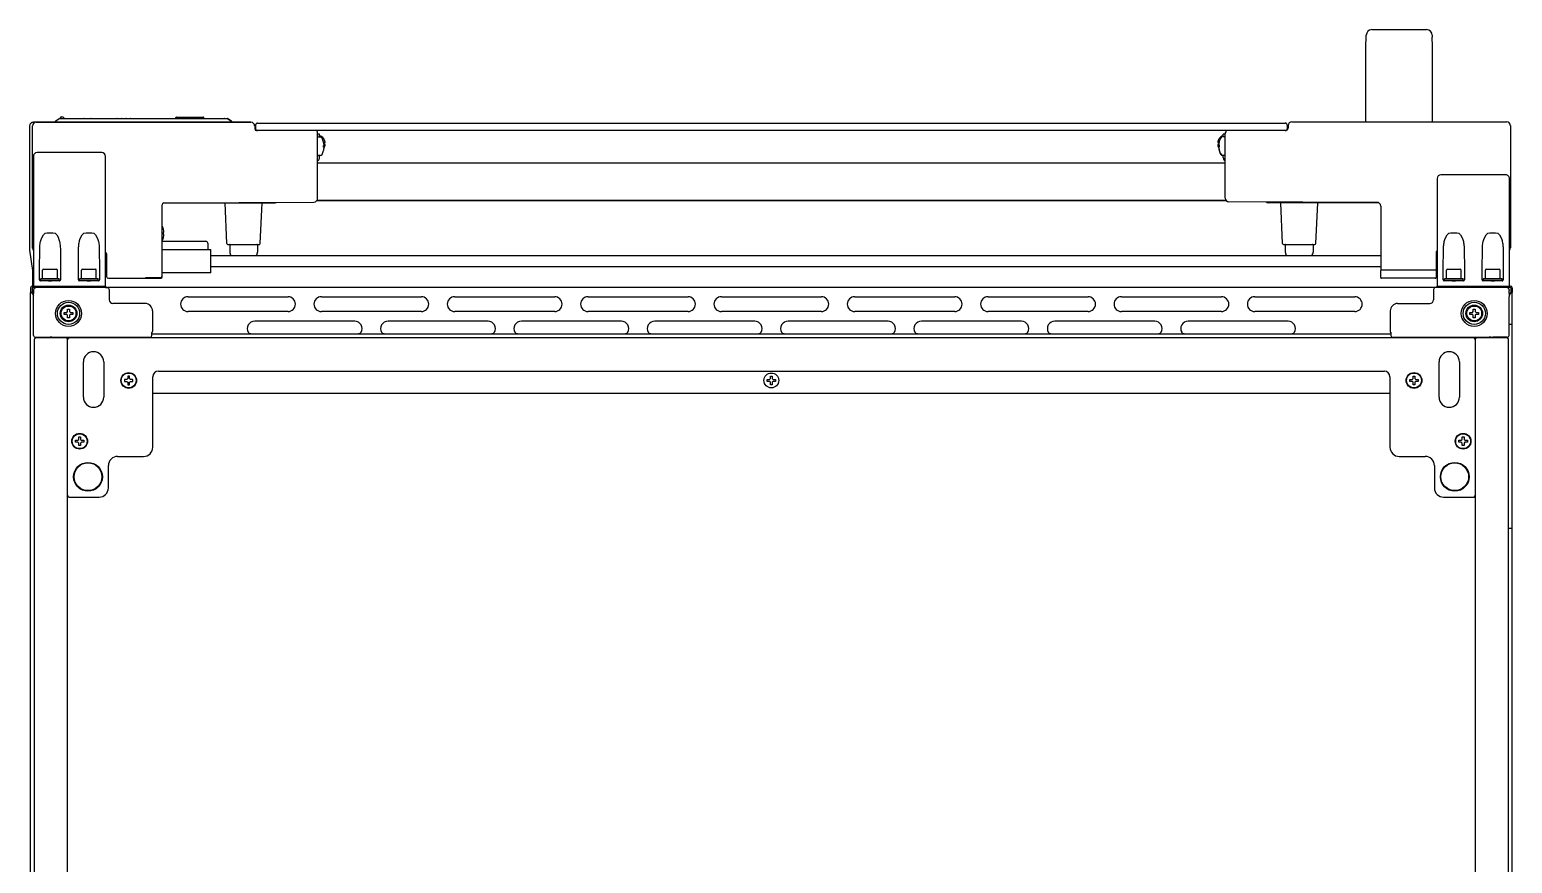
# Model space of a CAD drawing. Header units: millimetres. Extents: x 13025 to 18152, y 3757 to 7714.
# Drawn here: x 15913 to 16714, y 7264 to 7714 of the extents above; entities that cross this region are included whole.
import ezdxf

# ---------------------------------------------------------------- set-up
doc = ezdxf.new("R2010")
doc.units = ezdxf.units.MM
doc.header["$LTSCALE"] = 346.5
doc.layers.get('0').update_dxf_attribs({"linetype": 'CONTINUOUS'})
doc.layers.add('ASSI', color=7, linetype='CONTINUOUS')
doc.layers.add('GEOM', color=7, linetype='CONTINUOUS')

msp = doc.modelspace()

# ---------------------------------------------------------------- linework, layer by layer
at = {"color": 7, "linetype": 'Continuous'}
for p, q in [((16634.96, 7664.25), (16634.96, 7705)), ((16670.96, 7664.25), (16670.96, 7705)), ((15913.46, 7662), (15913.46, 7595)), ((15914.96, 7596), (15914.96, 7662)), ((15916.96, 7664), (15915.46, 7664)), ((15916.96, 7664), (16032.96, 7664)), ((16032.96, 7664), (15917.09, 7664)), ((15927.29, 7664.24), (15927.28, 7664)), ((15927.32, 7664.39), (15927.29, 7664.24)), ((15927.52, 7664.64), (15927.47, 7664.61)), ((15929.47, 7665.92), (15927.51, 7664.64)), ((15929.47, 7665.92), (15927.52, 7664.64)), ((15929.75, 7666), (16020.17, 7666)), ((15929.92, 7666), (15930.27, 7666)), ((15930.26, 7666), (15930.26, 7667)), ((15930.26, 7667), (15930.9, 7667)), ((15942.92, 7666.05), (15967.66, 7666.05)), ((15992.46, 7666.25), (15992.46, 7666.5)), ((15992.71, 7666.75), (16007.21, 7666.75)), ((16007.46, 7666.25), (16007.46, 7666.5)), ((16018.72, 7666), (16018.41, 7666)), ((16019.64, 7666), (16019.84, 7666)), ((16020, 7666), (16019.96, 7666)), ((16022.4, 7664.64), (16020.44, 7665.92)), ((16020.44, 7665.92), (16022.4, 7664.64)), ((16022.47, 7664.59), (16022.4, 7664.64)), ((16022.54, 7664.5), (16022.47, 7664.59)), ((16022.57, 7664.46), (16022.54, 7664.5)), ((16022.62, 7664.3), (16022.57, 7664.46)), ((16022.63, 7664.24), (16022.62, 7664.3)), ((16022.63, 7664.24), (16022.64, 7664)), ((16034.96, 7662), (16034.96, 7660.5)), ((16034.96, 7662), (16034.96, 7660.5)), ((16034.96, 7662), (16034.96, 7660.5)), ((16035.46, 7662.51), (16035.46, 7660.51)), ((16036.46, 7663.51), (16591.46, 7663.51)), ((16592.46, 7662.51), (16592.46, 7660.51)), ((16592.96, 7662.25), (16592.96, 7660.75)), ((16592.96, 7662), (16592.96, 7660.75)), ((16592.96, 7660.75), (16592.96, 7662)), ((16594.96, 7664.25), (16710.96, 7664.25)), ((16712.96, 7662.25), (16712.96, 7596.25)), ((16067.96, 7659.5), (16035.96, 7659.5)), ((16590.46, 7659.51), (16036.46, 7659.51)), ((16068.96, 7622.91), (16068.96, 7658.5)), ((16069.96, 7657.5), (16068.96, 7657.5)), ((16070.25, 7656), (16069.21, 7656)), ((16069.96, 7656), (16069.96, 7657.5)), ((16070.56, 7656.5), (16070.36, 7656.5)), ((16072.4, 7654.8), (16072.44, 7654.8)), ((16555.48, 7654.8), (16555.51, 7654.8)), ((16557.36, 7656.5), (16557.56, 7656.5)), ((16557.66, 7656.25), (16558.71, 7656.25)), ((16557.96, 7656.25), (16557.96, 7657.5)), ((16558.96, 7657.5), (16557.96, 7657.5)), ((16558.96, 7623.11), (16558.96, 7657.75)), ((16558.96, 7642.29), (16558.96, 7657.5)), ((16558.96, 7642.44), (16558.96, 7657.5)), ((16560.96, 7659.75), (16591.96, 7659.75)), ((15915.46, 7645.6), (15915.46, 7586.22)), ((15952.46, 7647.6), (15917.46, 7647.6)), ((15954.46, 7606.42), (15954.46, 7645.6)), ((16070.25, 7646), (16069.21, 7646)), ((16069.96, 7644.91), (16069.96, 7646)), ((16072.15, 7653.3), (16072.16, 7653.3)), ((16072.16, 7648.7), (16072.15, 7648.7)), ((16072.4, 7653), (16072.95, 7653)), ((16072.95, 7652), (16072.4, 7652)), ((16072.4, 7651.57), (16072.42, 7651.6)), ((16072.44, 7650.2), (16072.4, 7650.2)), ((16554.96, 7653), (16555.51, 7653)), ((16555.51, 7652), (16554.96, 7652)), ((16555.51, 7650.2), (16555.48, 7650.2)), ((16555.51, 7650.67), (16555.5, 7650.65)), ((16555.52, 7650.14), (16555.52, 7650.13)), ((16555.52, 7650.14), (16555.52, 7650.13)), ((16555.75, 7653.55), (16555.76, 7653.55)), ((16555.76, 7648.95), (16555.75, 7648.95)), ((16555.76, 7648.7), (16555.75, 7648.7)), ((16557.66, 7646.25), (16558.71, 7646.25)), ((16557.66, 7646), (16557.96, 7646)), ((16557.96, 7644.91), (16557.96, 7646.25)), ((16068.96, 7643.08), (16069.37, 7643.5)), ((16558.96, 7641.85), (16068.96, 7641.85)), ((16558.88, 7643.17), (16558.54, 7643.5)), ((16673.46, 7633.6), (16673.46, 7586.22)), ((16710.46, 7635.6), (16675.46, 7635.6)), ((16712.46, 7606.42), (16712.46, 7633.6)), ((16559.67, 7621.6), (16068.5, 7621.6)), ((16559.42, 7621.85), (16068.66, 7621.85)), ((15984.96, 7580.29), (15984.96, 7619.5)), ((15985.95, 7620.5), (16066.97, 7620.86)), ((15985.95, 7620.5), (16045.54, 7620.5)), ((16019.94, 7598.48), (16018.98, 7620.5)), ((16037.98, 7598.48), (16038.94, 7620.5)), ((16045.54, 7620.5), (16045.54, 7620.76)), ((16640.97, 7620.76), (16560.95, 7621.11)), ((16582.37, 7621.01), (16582.37, 7620.5)), ((16641.89, 7620.5), (16582.37, 7620.5)), ((16589.94, 7598.48), (16588.98, 7620.5)), ((16607.98, 7598.48), (16608.94, 7620.5)), ((16642.96, 7618.76), (16642.96, 7584.5)), ((15954.46, 7575.6), (15954.46, 7606.42)), ((15985.65, 7606.3), (15985.66, 7606.3)), ((16712.46, 7575.6), (16712.46, 7606.42)), ((15922.89, 7604.38), (15926.03, 7604.38)), ((15943.89, 7604.38), (15947.03, 7604.38)), ((15984.96, 7599.75), (16008.65, 7599.75)), ((15985.66, 7601.7), (15985.65, 7601.7)), ((15985.9, 7604.57), (15985.92, 7604.6)), ((16009.65, 7598.76), (16009.71, 7595.25)), ((16680.89, 7604.38), (16684.03, 7604.38)), ((16701.89, 7604.38), (16705.03, 7604.38)), ((15913.46, 7595), (15914.96, 7584)), ((15918.78, 7584.33), (15918.89, 7595.87)), ((15930.03, 7595.87), (15930.13, 7584.33)), ((15939.78, 7584.33), (15939.89, 7595.87)), ((15951.03, 7595.87), (15951.13, 7584.33)), ((15954.96, 7593), (15954.96, 7580.75)), ((15984.96, 7595.25), (16011.21, 7595.25)), ((16011.21, 7582.75), (16011.21, 7595.25)), ((16011.21, 7592), (16642.96, 7592)), ((16673.46, 7594.25), (16672.96, 7594.25)), ((16672.96, 7594.25), (16672.96, 7584.25)), ((16673.46, 7594), (16672.96, 7594)), ((16676.78, 7584.33), (16676.89, 7595.87)), ((16688.03, 7595.87), (16688.13, 7584.33)), ((16697.78, 7584.33), (16697.89, 7595.87)), ((16709.03, 7595.87), (16709.13, 7584.33)), ((15914.96, 7584), (15914.96, 7583.43)), ((15914.96, 7584), (15914.97, 7584)), ((15914.96, 7583.43), (15914.96, 7583.15)), ((15914.96, 7583.15), (15914.96, 7575.48)), ((15915.46, 7586.22), (15915.46, 7575.6)), ((15918.78, 7578.92), (15918.78, 7584.33)), ((15920.46, 7579.8), (15920.46, 7584.1)), ((15920.96, 7584.6), (15927.96, 7584.6)), ((15928.46, 7579.8), (15928.46, 7584.1)), ((15930.13, 7584.33), (15930.13, 7578.92)), ((15939.78, 7578.92), (15939.78, 7584.33)), ((15941.46, 7579.8), (15941.46, 7584.1)), ((15941.96, 7584.6), (15948.96, 7584.6)), ((15949.46, 7579.8), (15949.46, 7584.1)), ((15951.13, 7584.33), (15951.13, 7578.92)), ((16011.21, 7582.75), (15984.96, 7582.75)), ((16642.96, 7586), (16011.21, 7586)), ((16642.96, 7580.25), (16642.96, 7584)), ((16643.21, 7584.25), (16672.71, 7584.25)), ((16672.96, 7584), (16672.96, 7580.25)), ((16673.46, 7586.22), (16673.46, 7575.6)), ((16676.78, 7578.92), (16676.78, 7584.33)), ((16678.46, 7579.8), (16678.46, 7584.1)), ((16678.96, 7584.6), (16685.96, 7584.6)), ((16686.46, 7579.8), (16686.46, 7584.1)), ((16688.13, 7584.33), (16688.13, 7578.92)), ((16697.78, 7578.92), (16697.78, 7584.33)), ((16699.46, 7579.8), (16699.46, 7584.1)), ((16699.96, 7584.6), (16706.96, 7584.6)), ((16707.46, 7579.8), (16707.46, 7584.1)), ((16709.13, 7584.33), (16709.13, 7578.92)), ((15913.96, 7574.8), (15913.96, 7574.7)), ((15913.96, 7574.8), (15913.96, 7574.8)), ((15913.96, 7574.7), (15913.96, 7572.13)), ((15914.76, 7574.7), (15914.76, 7572.13)), ((15914.86, 7575.6), (15954.46, 7575.6)), ((15914.86, 7574.8), (15914.86, 7574.7)), ((15954.46, 7574.8), (15914.86, 7574.8)), ((15914.96, 7575.48), (15914.96, 7575.41)), ((15915.67, 7575.6), (15915.46, 7575.6)), ((15915.58, 7573.55), (15915.58, 7573.22)), ((15915.89, 7575.6), (15954.46, 7575.6)), ((15915.96, 7574.33), (15915.96, 7574.8)), ((15929.63, 7578.42), (15919.28, 7578.42)), ((15919.46, 7578.8), (15919.46, 7579.4)), ((15919.66, 7579.6), (15929.26, 7579.6)), ((15929.26, 7578.6), (15919.66, 7578.6)), ((15920.66, 7579.6), (15928.26, 7579.6)), ((15921.96, 7578.6), (15921.96, 7578.5)), ((15926.96, 7578.6), (15926.96, 7578.5)), ((15929.46, 7578.8), (15929.46, 7579.4)), ((15950.63, 7578.42), (15940.28, 7578.42)), ((15940.46, 7578.8), (15940.46, 7579.4)), ((15940.66, 7579.6), (15950.26, 7579.6)), ((15950.26, 7578.6), (15940.66, 7578.6)), ((15941.66, 7579.6), (15949.26, 7579.6)), ((15942.96, 7578.6), (15942.96, 7578.5)), ((15947.96, 7578.6), (15947.96, 7578.5)), ((15950.46, 7578.8), (15950.46, 7579.4)), ((15954.46, 7574.8), (15954.46, 7575.6)), ((15954.46, 7574.8), (15955.46, 7574.8)), ((16672.46, 7574.8), (15955.46, 7574.8)), ((15955.96, 7579.75), (15975.96, 7579.75)), ((15956.46, 7573.8), (15956.46, 7568.15)), ((15976.45, 7579.78), (15979.96, 7579.75)), ((15979.96, 7579.75), (15984.46, 7579.79)), ((16672.46, 7579.75), (16643.46, 7579.75)), ((16671.46, 7573.8), (16671.46, 7568.15)), ((16673.46, 7574.8), (16672.46, 7574.8)), ((16673.46, 7575.6), (16713.06, 7575.6)), ((16673.46, 7574.8), (16673.46, 7575.6)), ((16673.46, 7575.6), (16711.44, 7575.6)), ((16713.06, 7574.8), (16673.46, 7574.8)), ((16687.63, 7578.42), (16677.28, 7578.42)), ((16677.46, 7578.8), (16677.46, 7579.4)), ((16677.66, 7579.6), (16687.26, 7579.6)), ((16687.26, 7578.6), (16677.66, 7578.6)), ((16678.66, 7579.6), (16686.26, 7579.6)), ((16679.96, 7578.6), (16679.96, 7578.5)), ((16684.96, 7578.6), (16684.96, 7578.5)), ((16687.46, 7578.8), (16687.46, 7579.4)), ((16708.63, 7578.42), (16698.28, 7578.42)), ((16698.46, 7578.8), (16698.46, 7579.4)), ((16698.66, 7579.6), (16708.26, 7579.6)), ((16708.26, 7578.6), (16698.66, 7578.6)), ((16699.66, 7579.6), (16707.26, 7579.6)), ((16700.96, 7578.6), (16700.96, 7578.5)), ((16705.96, 7578.6), (16705.96, 7578.5)), ((16708.46, 7578.8), (16708.46, 7579.4)), ((16711.96, 7574.33), (16711.96, 7574.8)), ((16712.24, 7575.6), (16712.46, 7575.6)), ((16712.34, 7573.55), (16712.34, 7573.22)), ((16713.16, 7574.7), (16713.16, 7572.13)), ((16713.96, 7574.7), (16713.96, 7572.13)), ((15913.96, 6876.5), (15913.96, 7572.13)), ((15914.76, 7572.13), (15913.96, 7572.13)), ((15914.86, 7571.72), (15914.76, 7571.75)), ((15914.86, 7571.72), (15915.59, 7570.45)), ((15915.59, 7548.93), (15915.59, 7569.84)), ((15975.81, 7566.15), (15958.46, 7566.15)), ((15998.96, 7569.8), (16052.96, 7569.8)), ((16070.96, 7569.8), (16124.96, 7569.8)), ((16142.96, 7569.8), (16196.96, 7569.8)), ((16214.96, 7569.8), (16268.96, 7569.8)), ((16286.96, 7569.8), (16340.96, 7569.8)), ((16358.96, 7569.8), (16412.96, 7569.8)), ((16430.96, 7569.8), (16484.96, 7569.8)), ((16502.96, 7569.8), (16556.96, 7569.8)), ((16574.96, 7569.8), (16628.96, 7569.8)), ((16652.11, 7566.15), (16669.46, 7566.15)), ((16713.06, 7571.72), (16712.33, 7570.45)), ((16712.33, 7548.93), (16712.33, 7569.84)), ((16713.06, 7571.72), (16713.16, 7571.75)), ((16713.16, 7572.13), (16713.96, 7572.13)), ((16713.96, 6876.4), (16713.96, 7572.13)), ((15932.16, 7560.3), (15932.16, 7561.3)), ((15932.16, 7561.3), (15933.46, 7561.3)), ((15933.46, 7560.3), (15932.16, 7560.3)), ((15933.46, 7561.3), (15933.96, 7561.8)), ((15933.96, 7559.8), (15933.46, 7560.3)), ((15933.96, 7561.8), (15933.96, 7563.1)), ((15933.96, 7563.1), (15934.96, 7563.1)), ((15933.96, 7558.5), (15933.96, 7559.8)), ((15934.96, 7558.5), (15933.96, 7558.5)), ((15934.96, 7563.1), (15934.96, 7561.8)), ((15934.96, 7561.8), (15935.46, 7561.3)), ((15935.46, 7560.3), (15934.96, 7559.8)), ((15934.96, 7559.8), (15934.96, 7558.5)), ((15935.46, 7561.3), (15936.76, 7561.3)), ((15936.76, 7560.3), (15935.46, 7560.3)), ((15936.76, 7561.3), (15936.76, 7560.3)), ((15979.81, 7562.15), (15979.81, 7551.06)), ((16052.96, 7561.8), (15998.96, 7561.8)), ((16124.96, 7561.8), (16070.96, 7561.8)), ((16196.96, 7561.8), (16142.96, 7561.8)), ((16268.96, 7561.8), (16214.96, 7561.8)), ((16340.96, 7561.8), (16286.96, 7561.8)), ((16412.96, 7561.8), (16358.96, 7561.8)), ((16484.96, 7561.8), (16430.96, 7561.8)), ((16556.96, 7561.8), (16502.96, 7561.8)), ((16628.96, 7561.8), (16574.96, 7561.8)), ((16648.11, 7562.15), (16648.11, 7551.06)), ((16691.16, 7561.3), (16692.46, 7561.3)), ((16691.16, 7560.3), (16691.16, 7561.3)), ((16692.46, 7560.3), (16691.16, 7560.3)), ((16692.46, 7561.3), (16692.96, 7561.8)), ((16692.96, 7559.8), (16692.46, 7560.3)), ((16692.96, 7563.1), (16693.96, 7563.1)), ((16692.96, 7561.8), (16692.96, 7563.1)), ((16692.96, 7558.5), (16692.96, 7559.8)), ((16693.96, 7558.5), (16692.96, 7558.5)), ((16693.96, 7563.1), (16693.96, 7561.8)), ((16693.96, 7561.8), (16694.46, 7561.3)), ((16694.46, 7560.3), (16693.96, 7559.8)), ((16693.96, 7559.8), (16693.96, 7558.5)), ((16694.46, 7561.3), (16695.76, 7561.3)), ((16695.76, 7560.3), (16694.46, 7560.3)), ((16695.76, 7561.3), (16695.76, 7560.3)), ((15979.5, 7549.38), (15979.51, 7549.72)), ((16648.41, 7549.6), (15979.5, 7549.6)), ((15979.51, 7550), (15979.52, 7550.24)), ((15979.51, 7549.72), (15979.51, 7550)), ((16088.96, 7556.6), (16034.96, 7556.6)), ((16160.96, 7556.6), (16106.96, 7556.6)), ((16232.96, 7556.6), (16178.96, 7556.6)), ((16304.96, 7556.6), (16250.96, 7556.6)), ((16376.96, 7556.6), (16322.96, 7556.6)), ((16448.96, 7556.6), (16394.96, 7556.6)), ((16520.96, 7556.6), (16466.96, 7556.6)), ((16592.96, 7556.6), (16538.96, 7556.6)), ((16648.4, 7550.44), (16648.4, 7550.28)), ((16648.4, 7550.28), (16648.41, 7550.07)), ((16648.41, 7549.67), (16648.42, 7549.35)), ((16713.96, 7554.8), (16712.33, 7554.8)), ((15915.96, 7546.6), (15915.96, 6878.6)), ((15916.59, 7547.93), (15924.47, 7547.93)), ((15932.96, 7547.6), (15916.96, 7547.6)), ((15917.96, 7547.8), (15928.96, 7547.8)), ((15926.45, 7547.95), (15926.46, 7547.95)), ((15926.46, 7547.95), (15978.5, 7547.95)), ((15928.58, 7547.95), (15928.67, 7547.8)), ((15928.96, 7547.95), (15928.96, 7547.8)), ((15933.96, 6878.6), (15933.96, 7546.6)), ((16692.96, 7547.6), (15934.96, 7547.6)), ((15979.5, 7548.95), (15979.5, 7549.38)), ((16648.42, 7549.35), (16648.42, 7548.95)), ((16649.42, 7547.95), (16701.46, 7547.95)), ((16693.96, 7546.6), (16693.96, 6878.6)), ((16710.96, 7547.6), (16694.96, 7547.6)), ((16698.96, 7547.95), (16698.96, 7547.8)), ((16709.96, 7547.8), (16698.96, 7547.8)), ((16699.34, 7547.95), (16699.25, 7547.8)), ((16699.34, 7547.95), (16699.25, 7547.8)), ((16701.47, 7547.95), (16701.46, 7547.95)), ((16711.33, 7547.93), (16703.45, 7547.93)), ((16711.96, 6878.6), (16711.96, 7546.6)), ((15942.46, 7515.6), (15942.46, 7534.6)), ((15953.46, 7534.6), (15953.46, 7515.6)), ((16674.46, 7515.6), (16674.46, 7534.6)), ((16685.46, 7534.6), (16685.46, 7515.6)), ((15966.46, 7525.6), (15965.96, 7525.1)), ((15967.46, 7526.9), (15966.46, 7526.9)), ((15966.46, 7526.9), (15966.46, 7525.6)), ((15967.46, 7525.6), (15967.46, 7526.9)), ((15967.96, 7525.1), (15967.46, 7525.6)), ((15979.96, 7488.6), (15979.96, 7526.6)), ((15982.96, 7529.6), (16644.96, 7529.6)), ((16312.96, 7525.1), (16313.46, 7525.6)), ((16313.46, 7525.6), (16313.46, 7526.9)), ((16313.46, 7526.9), (16314.46, 7526.9)), ((16314.46, 7526.9), (16314.46, 7525.6)), ((16314.46, 7525.6), (16314.96, 7525.1)), ((16647.96, 7526.6), (16647.96, 7488.6)), ((16659.96, 7525.1), (16660.46, 7525.6)), ((16660.46, 7526.9), (16661.46, 7526.9)), ((16660.46, 7525.6), (16660.46, 7526.9)), ((16661.46, 7526.9), (16661.46, 7525.6)), ((16661.46, 7525.6), (16661.96, 7525.1)), ((15965.96, 7525.1), (15964.66, 7525.1)), ((15964.66, 7525.1), (15964.66, 7524.1)), ((15964.66, 7524.1), (15965.96, 7524.1)), ((15965.96, 7524.1), (15966.46, 7523.6)), ((15966.46, 7523.6), (15966.46, 7522.3)), ((15966.46, 7522.3), (15967.46, 7522.3)), ((15967.46, 7523.6), (15967.96, 7524.1)), ((15967.46, 7522.3), (15967.46, 7523.6)), ((15969.26, 7525.1), (15967.96, 7525.1)), ((15967.96, 7524.1), (15969.26, 7524.1)), ((15969.26, 7524.1), (15969.26, 7525.1)), ((16647.96, 7517.6), (15979.96, 7517.6)), ((16311.66, 7524.1), (16311.66, 7525.1)), ((16311.66, 7525.1), (16312.96, 7525.1)), ((16312.96, 7524.1), (16311.66, 7524.1)), ((16313.46, 7523.6), (16312.96, 7524.1)), ((16313.46, 7522.3), (16313.46, 7523.6)), ((16314.46, 7522.3), (16313.46, 7522.3)), ((16314.96, 7524.1), (16314.46, 7523.6)), ((16314.46, 7523.6), (16314.46, 7522.3)), ((16314.96, 7525.1), (16316.26, 7525.1)), ((16316.26, 7524.1), (16314.96, 7524.1)), ((16316.26, 7525.1), (16316.26, 7524.1)), ((16658.66, 7525.1), (16659.96, 7525.1)), ((16658.66, 7524.1), (16658.66, 7525.1)), ((16659.96, 7524.1), (16658.66, 7524.1)), ((16660.46, 7523.6), (16659.96, 7524.1)), ((16660.46, 7522.3), (16660.46, 7523.6)), ((16661.46, 7522.3), (16660.46, 7522.3)), ((16661.96, 7524.1), (16661.46, 7523.6)), ((16661.46, 7523.6), (16661.46, 7522.3)), ((16661.96, 7525.1), (16663.26, 7525.1)), ((16663.26, 7524.1), (16661.96, 7524.1)), ((16663.26, 7525.1), (16663.26, 7524.1)), ((15939.96, 7492.8), (15939.96, 7494.1)), ((15939.96, 7494.1), (15940.96, 7494.1)), ((15940.96, 7494.1), (15940.96, 7492.8)), ((16686.96, 7494.1), (16687.96, 7494.1)), ((16686.96, 7492.8), (16686.96, 7494.1)), ((16687.96, 7494.1), (16687.96, 7492.8)), ((15938.16, 7491.3), (15938.16, 7492.3)), ((15938.16, 7492.3), (15939.46, 7492.3)), ((15939.46, 7491.3), (15938.16, 7491.3)), ((15939.46, 7492.3), (15939.96, 7492.8)), ((15939.96, 7490.8), (15939.46, 7491.3)), ((15939.96, 7489.5), (15939.96, 7490.8)), ((15940.96, 7489.5), (15939.96, 7489.5)), ((15940.96, 7492.8), (15941.46, 7492.3)), ((15941.46, 7491.3), (15940.96, 7490.8)), ((15940.96, 7490.8), (15940.96, 7489.5)), ((15941.46, 7492.3), (15942.76, 7492.3)), ((15942.76, 7491.3), (15941.46, 7491.3)), ((15942.76, 7492.3), (15942.76, 7491.3)), ((16685.16, 7492.3), (16686.46, 7492.3)), ((16685.16, 7491.3), (16685.16, 7492.3)), ((16686.46, 7491.3), (16685.16, 7491.3)), ((16686.46, 7492.3), (16686.96, 7492.8)), ((16686.96, 7490.8), (16686.46, 7491.3)), ((16686.96, 7489.5), (16686.96, 7490.8)), ((16687.96, 7489.5), (16686.96, 7489.5)), ((16687.96, 7492.8), (16688.46, 7492.3)), ((16688.46, 7491.3), (16687.96, 7490.8)), ((16687.96, 7490.8), (16687.96, 7489.5)), ((16688.46, 7492.3), (16689.76, 7492.3)), ((16689.76, 7491.3), (16688.46, 7491.3)), ((16689.76, 7492.3), (16689.76, 7491.3)), ((15955.96, 7466.6), (15955.96, 7478.6)), ((15960.96, 7483.6), (15974.96, 7483.6)), ((16652.96, 7483.6), (16666.96, 7483.6)), ((16671.96, 7478.6), (16671.96, 7466.6)), ((15934.96, 7461.6), (15950.96, 7461.6)), ((16676.96, 7461.6), (16692.96, 7461.6)), ((16713.99, 7450.1), (16713.96, 7450.1)), ((16714.04, 7447.6), (16713.99, 7447.6)), ((16711.96, 7444.8), (16713.96, 7444.8))]:
    msp.add_line(p, q, dxfattribs=at)
for points in [[(15927.47, 7664.61), (15927.38, 7664.52), (15927.32, 7664.39)], [(16022.53, 7664.52), (16022.51, 7664.55), (16022.48, 7664.58), (16022.44, 7664.61), (16022.41, 7664.64), (16022.4, 7664.64)], [(16022.61, 7664.38), (16022.59, 7664.41), (16022.58, 7664.45), (16022.56, 7664.49), (16022.53, 7664.52)], [(16022.63, 7664.24), (16022.63, 7664.27), (16022.62, 7664.3), (16022.62, 7664.34), (16022.61, 7664.38)], [(15979.52, 7550.24), (15979.52, 7550.42), (15979.52, 7550.5), (15979.52, 7550.56), (15979.53, 7550.61), (15979.53, 7550.64), (15979.53, 7550.65)], [(16648.39, 7550.66), (16648.39, 7550.66), (16648.39, 7550.64), (16648.39, 7550.61), (16648.39, 7550.57), (16648.39, 7550.51), (16648.4, 7550.44)], [(16648.41, 7550.07), (16648.41, 7549.81), (16648.41, 7549.67)]]:
    msp.add_lwpolyline(points, dxfattribs=at)
for centre, radius in [((15934.46, 7560.8), 7), ((15934.46, 7560.8), 6), ((16693.46, 7560.8), 7), ((16693.46, 7560.8), 6), ((15934.46, 7560.8), 4.5), ((15934.46, 7560.8), 4), ((16693.46, 7560.8), 4.5), ((16693.46, 7560.8), 4), ((15966.96, 7524.6), 4.25), ((15966.96, 7524.6), 4), ((16313.96, 7524.6), 4), ((16660.96, 7524.6), 4.25), ((16660.96, 7524.6), 4), ((15940.46, 7491.8), 4.25), ((15940.46, 7491.8), 4), ((16687.46, 7491.8), 4.25), ((16687.46, 7491.8), 4), ((15944.96, 7472.6), 7.75), ((15944.96, 7472.6), 7.49), ((16682.96, 7472.6), 7.75), ((16682.96, 7472.6), 7.49)]:
    msp.add_circle(centre, radius, dxfattribs=at)
for centre, radius, start, end in [((15915.46, 7662), 2, 89.99639, 180.00361), ((15916.96, 7662), 2, 90, 180), ((15927.79, 7664.22), 0.5, 123.06676, 178), ((15928.52, 7665), 0.25, 90, 123.06862), ((15929.75, 7665.5), 0.5, 90, 97.5808), ((15930.9, 7666), 1, 22.02431, 90), ((15932.76, 7666.75), 1, 202.02431, 228.69118), ((15942.92, 7665.8), 0.25, 90, 125.43105), ((15960.66, 7665.8), 0.25, 90, 125.49864), ((15962.94, 7665.8), 0.25, 54.49203, 90), ((15965.52, 7665.8), 0.25, 90, 126.51277), ((15991.96, 7666.25), 0.5, 329.36366, 360), ((15992.71, 7666.5), 0.25, 90, 180), ((16007.21, 7666.5), 0.25, 360, 90), ((16007.96, 7666.25), 0.5, 180, 210.63634), ((16020.17, 7665.5), 0.5, 56.93216, 90.0007), ((16022.13, 7664.22), 0.5, 2, 56.93324), ((16036.46, 7662.51), 1, 90, 180), ((16591.46, 7662.51), 1, 360, 90), ((16036.46, 7660.51), 1, 180, 270), ((16069.21, 7655.75), 0.25, 90, 180), ((16070.36, 7656.1), 0.4, 90, 157.5), ((16070.25, 7654.75), 1.25, 28.60206, 90), ((16070.56, 7656.1), 0.4, 59.69882, 90), ((16068.34, 7652.3), 4.8, 31.37271, 59.69882), ((16063.38, 7651), 9.08, 14.6676, 28.60206), ((16068.35, 7652.31), 4.75, 28.9687, 31.53408), ((16068.36, 7652.31), 4.75, 28.00738, 28.96837), ((16068.36, 7652.31), 4.75, 26.68125, 28.00741), ((16068.36, 7652.32), 4.74, 25.54022, 26.6812), ((16068.36, 7652.32), 4.74, 24.57218, 25.5402), ((16068.37, 7652.32), 4.73, 23.31746, 24.5722), ((16068.37, 7652.32), 4.73, 22.54738, 23.31738), ((16068.38, 7652.32), 4.72, 21.00254, 22.54756), ((16068.39, 7652.33), 4.72, 20.5181, 21.00225), ((16068.4, 7652.33), 4.7, 18.46558, 20.51874), ((16068.42, 7652.34), 4.68, 17.37727, 18.46505), ((16068.43, 7652.34), 4.67, 16.39488, 17.37721), ((16068.46, 7652.35), 4.64, 14.31758, 16.39637), ((16559.46, 7652.35), 4.64, 163.60363, 165.68242), ((16559.49, 7652.34), 4.67, 162.62279, 163.60512), ((16559.5, 7652.34), 4.68, 161.53495, 162.62273), ((16559.52, 7652.33), 4.7, 159.48126, 161.53441), ((16559.53, 7652.33), 4.72, 158.99775, 159.4819), ((16559.54, 7652.32), 4.72, 157.45244, 158.99746), ((16559.54, 7652.32), 4.73, 156.68262, 157.45262), ((16559.55, 7652.32), 4.73, 155.4278, 156.68253), ((16559.55, 7652.32), 4.74, 154.45979, 155.42782), ((16559.56, 7652.32), 4.74, 153.3188, 154.45978), ((16559.56, 7652.31), 4.75, 151.99258, 153.31875), ((16559.56, 7652.31), 4.75, 151.03163, 151.99262), ((16559.57, 7652.31), 4.75, 148.46592, 151.0313), ((16559.58, 7652.3), 4.8, 120.30118, 148.62729), ((16564.54, 7651.25), 9.08, 151.39794, 165.33239), ((16557.66, 7655), 1.25, 90, 151.39794), ((16557.36, 7656.1), 0.4, 90, 120.30118), ((16557.56, 7656.1), 0.4, 22.5, 90), ((16558.71, 7656), 0.25, 360, 90), ((16591.46, 7660.51), 1, 270, 360), ((15917.46, 7645.6), 2, 90.00892, 179.99108), ((15952.46, 7645.6), 2, 0.00249, 89.99751), ((16069.21, 7646.25), 0.25, 180, 270), ((16070.25, 7647.25), 1.25, 270, 331.39794), ((16063.38, 7651), 9.08, 331.39794, 345.33239), ((16063.49, 7651.07), 8.95, 12.63084, 14.39435), ((16063.38, 7651), 8.79, 357.39099, 2.60901), ((16063.49, 7650.92), 8.95, 345.60565, 347.36916), ((16063.48, 7651.07), 8.95, 4.19923, 12.62565), ((16063.48, 7650.92), 8.95, 347.37435, 355.80077), ((16068.65, 7652.5), 3.79, 0.00886, 7.59866), ((16068.65, 7652.5), 3.79, 352.40134, 359.99114), ((16068.35, 7652.68), 4.75, 328.46595, 330.64079), ((16068.34, 7652.7), 4.8, 327.85623, 328.62729), ((16063.5, 7651.08), 8.94, 3.35027, 4.19291), ((16063.5, 7650.92), 8.94, 355.80709, 356.64973), ((16068.35, 7652.68), 4.75, 330.64097, 331.03163), ((16068.36, 7652.68), 4.75, 331.03163, 331.99262), ((16068.36, 7652.68), 4.75, 331.99258, 333.31875), ((16068.36, 7652.68), 4.74, 333.3188, 334.45978), ((16068.36, 7652.68), 4.74, 334.45979, 335.42782), ((16068.37, 7652.68), 4.73, 335.4278, 336.68253), ((16068.37, 7652.67), 4.73, 336.68262, 337.45262), ((16068.38, 7652.67), 4.72, 337.45244, 338.99746), ((16068.39, 7652.67), 4.72, 338.99775, 339.4819), ((16068.4, 7652.66), 4.7, 339.48126, 341.53441), ((16068.42, 7652.66), 4.68, 341.53495, 342.62273), ((16068.43, 7652.65), 4.67, 342.62279, 343.60512), ((16068.46, 7652.64), 4.64, 343.60363, 345.68242), ((16070.97, 7653.24), 2.01, 5.14015, 7.27441), ((16070.96, 7653.25), 2.01, 352.72591, 354.74149), ((16070.96, 7651.74), 2.01, 5.2585, 7.27409), ((16070.97, 7651.75), 2.01, 352.72561, 354.85983), ((16070.99, 7653.25), 1.98, 4.28564, 5.13722), ((16071, 7653.25), 1.97, 355.39843, 356.78331), ((16070.99, 7653.25), 1.98, 354.74422, 355.39913), ((16070.99, 7651.75), 1.98, 4.60089, 5.25577), ((16071, 7651.75), 1.97, 3.21665, 4.6016), ((16070.99, 7651.75), 1.98, 354.86273, 355.7144), ((16071, 7653.25), 1.97, 3.0233, 4.28602), ((16071.01, 7653.25), 1.96, 1.99641, 3.02279), ((16071.02, 7653.25), 1.95, 0.92611, 1.99638), ((16071.02, 7653.25), 1.95, 358.84587, 0.92582), ((16071.02, 7653.25), 1.96, 357.62337, 358.84548), ((16071.01, 7653.25), 1.96, 356.78408, 357.62353), ((16071.01, 7651.75), 1.96, 2.37651, 3.21588), ((16071.02, 7651.75), 1.95, 1.15446, 2.37669), ((16071.02, 7651.75), 1.95, 359.07411, 1.15407), ((16071.02, 7651.75), 1.95, 358.00369, 359.07382), ((16071.01, 7651.75), 1.96, 356.97715, 358.00366), ((16071, 7651.75), 1.97, 355.71403, 356.97664), ((16556.93, 7653.25), 1.98, 174.86273, 175.7144), ((16556.92, 7653.25), 1.97, 175.71403, 176.97664), ((16556.91, 7653.25), 1.96, 176.97715, 178.00366), ((16556.9, 7653.25), 1.95, 178.00369, 179.07382), ((16556.9, 7653.25), 1.95, 179.07411, 181.15407), ((16556.9, 7653.25), 1.95, 181.15446, 182.37669), ((16556.91, 7653.25), 1.96, 182.37651, 183.21588), ((16556.92, 7653.25), 1.97, 183.21665, 184.6016), ((16556.93, 7653.25), 1.98, 184.60089, 185.25577), ((16556.93, 7651.75), 1.98, 174.74422, 175.39913), ((16556.92, 7651.75), 1.97, 175.39843, 176.78331), ((16556.91, 7651.75), 1.96, 176.78408, 177.62353), ((16556.9, 7651.75), 1.96, 177.62337, 178.84548), ((16556.9, 7651.75), 1.95, 178.84587, 180.92582), ((16556.9, 7651.75), 1.95, 180.92611, 181.99638), ((16556.91, 7651.75), 1.96, 181.99641, 183.02279), ((16556.92, 7651.75), 1.97, 183.0233, 184.28602), ((16556.93, 7651.75), 1.98, 184.28564, 185.13722), ((16556.95, 7653.24), 2.01, 172.72561, 174.85983), ((16556.95, 7653.25), 2.01, 185.2585, 187.27409), ((16556.95, 7651.74), 2.01, 172.72591, 174.74149), ((16556.95, 7651.75), 2.01, 185.14015, 187.27441), ((16559.46, 7652.64), 4.64, 194.31758, 196.39637), ((16559.49, 7652.65), 4.67, 196.39488, 197.37721), ((16559.5, 7652.66), 4.68, 197.37727, 198.46505), ((16559.52, 7652.66), 4.7, 198.46558, 200.51874), ((16559.53, 7652.67), 4.72, 200.5181, 201.00225), ((16559.54, 7652.67), 4.72, 201.00254, 202.54756), ((16559.54, 7652.67), 4.73, 202.54738, 203.31738), ((16559.55, 7652.68), 4.73, 203.31746, 204.5722), ((16559.55, 7652.68), 4.74, 204.57218, 205.5402), ((16559.56, 7652.68), 4.74, 205.54022, 206.6812), ((16559.56, 7652.68), 4.75, 206.68125, 208.00741), ((16559.56, 7652.68), 4.75, 208.00738, 208.96837), ((16559.57, 7652.68), 4.75, 208.9687, 211.53408), ((16559.27, 7652.5), 3.79, 172.40134, 179.99114), ((16559.26, 7652.5), 3.78, 180.0076, 187.19438), ((16559.58, 7652.7), 4.8, 211.37271, 212.79322), ((16564.42, 7651.33), 8.94, 175.80709, 176.64973), ((16564.42, 7651.17), 8.94, 183.35027, 184.19291), ((16564.43, 7651.32), 8.95, 167.37435, 175.80077), ((16564.43, 7651.17), 8.95, 184.19923, 192.62565), ((16564.43, 7650.92), 8.95, 185.07783, 192.64682), ((16564.43, 7651.32), 8.95, 165.60565, 167.36916), ((16564.43, 7651.17), 8.95, 192.63084, 194.39435), ((16564.43, 7650.92), 8.94, 192.65045, 192.83743), ((16564.43, 7650.92), 8.95, 192.83748, 194.39435), ((16564.54, 7651.25), 8.79, 177.39099, 182.60901), ((16564.54, 7651.25), 9.08, 194.6676, 208.60206), ((16564.54, 7651), 9.08, 194.6676, 208.60206), ((16557.66, 7647.5), 1.25, 208.60206, 270), ((16557.66, 7647.25), 1.25, 208.60206, 270), ((16558.71, 7646.5), 0.25, 270, 360), ((16067.96, 7644.91), 2, 315, 360), ((16559.96, 7644.91), 2, 180, 225), ((16675.46, 7633.6), 2, 90.00256, 179.99744), ((16710.46, 7633.6), 2, 359.99601, 90.00399), ((16066.87, 7622.95), 2.09, 272.79475, 358.94429), ((16560.96, 7623.11), 2, 180, 269.75), ((16045.54, 7622.5), 2, 270, 300.03427), ((16582.37, 7622.5), 2, 228.14697, 270), ((15976.88, 7604), 9.08, 14.6676, 26.96508), ((15976.99, 7604.07), 8.95, 12.63084, 14.39435), ((15976.98, 7604.07), 8.95, 4.19923, 12.62565), ((15976.88, 7604), 9.08, 333.03492, 345.33239), ((15976.88, 7604), 8.79, 357.39099, 2.60901), ((15976.99, 7603.92), 8.95, 345.60565, 347.36916), ((15976.98, 7603.92), 8.95, 347.37435, 355.80077), ((15977, 7604.08), 8.94, 3.35027, 4.19291), ((15977, 7603.92), 8.94, 355.80709, 356.64973), ((16008.65, 7598.75), 1, 1, 90), ((15920.96, 7584.1), 0.5, 90, 180), ((15927.96, 7584.1), 0.5, 0, 90), ((15941.96, 7584.1), 0.5, 90, 180), ((15948.96, 7584.1), 0.5, 0, 90), ((16643.21, 7584), 0.25, 89.98971, 180.01284), ((16672.71, 7584), 0.25, 359.98182, 90.01236), ((16677.28, 7584.33), 0.5, 179.42261, 180), ((16678.96, 7584.1), 0.5, 90, 180), ((16685.96, 7584.1), 0.5, 0, 90), ((16687.63, 7584.33), 0.5, 0, 0.57739), ((16699.96, 7584.1), 0.5, 90, 180), ((16706.96, 7584.1), 0.5, 0, 90), ((15914.86, 7574.7), 0.9, 90, 180), ((15914.86, 7574.7), 0.1, 90, 180), ((15919.28, 7578.92), 0.499, 179.94697, 270.05303), ((15919.66, 7579.4), 0.2, 90, 180), ((15919.66, 7578.8), 0.2, 180, 270), ((15920.66, 7579.8), 0.2, 180, 270), ((15928.26, 7579.8), 0.2, 270, 0), ((15929.26, 7579.4), 0.2, 0, 90), ((15929.26, 7578.8), 0.2, 270, 0), ((15929.63, 7578.92), 0.499, 269.94708, 0.05292), ((15940.28, 7578.92), 0.499, 179.94697, 270.05303), ((15940.66, 7579.4), 0.2, 90, 180), ((15940.66, 7578.8), 0.2, 180, 270), ((15941.66, 7579.8), 0.2, 180, 270), ((15949.26, 7579.8), 0.2, 270, 0), ((15950.26, 7579.4), 0.2, 0, 90), ((15950.26, 7578.8), 0.2, 270, 0), ((15950.63, 7578.92), 0.499, 269.94708, 0.05292), ((15953.96, 7574.7), 0.9, 6.38059, 56.25101), ((15976.46, 7580.28), 0.5, 215.91393, 269.5), ((15984.46, 7580.29), 0.5, 270.5, 360), ((16643.46, 7580.25), 0.5, 180.00193, 269.99643), ((16672.46, 7580.25), 0.5, 270.0296, 0.04679), ((16673.96, 7574.7), 0.9, 123.74899, 173.61941), ((16677.28, 7578.92), 0.499, 179.94697, 270.05303), ((16677.66, 7579.4), 0.2, 90, 180), ((16677.66, 7578.8), 0.2, 180, 270), ((16678.66, 7579.8), 0.2, 180, 270), ((16686.26, 7579.8), 0.2, 270, 0), ((16687.26, 7579.4), 0.2, 0, 90), ((16687.26, 7578.8), 0.2, 270, 0), ((16687.63, 7578.92), 0.499, 269.94708, 0.05292), ((16698.28, 7578.92), 0.499, 179.94697, 270.05303), ((16698.66, 7579.4), 0.2, 90, 180), ((16698.66, 7578.8), 0.2, 180, 270), ((16699.66, 7579.8), 0.2, 180, 270), ((16707.26, 7579.8), 0.2, 270, 0), ((16708.26, 7579.4), 0.2, 0, 90), ((16708.26, 7578.8), 0.2, 270, 0), ((16708.63, 7578.92), 0.499, 269.94708, 0.05292), ((16713.06, 7574.7), 0.9, 0, 90), ((16713.06, 7574.7), 0.1, 0, 90), ((15998.96, 7565.8), 4, 90, 270), ((16052.96, 7565.8), 4, 270, 90), ((16070.96, 7565.8), 4, 90, 270), ((16124.96, 7565.8), 4, 270, 90), ((16142.96, 7565.8), 4, 90, 270), ((16196.96, 7565.8), 4, 270, 90), ((16214.96, 7565.8), 4, 90, 270), ((16268.96, 7565.8), 4, 270, 90), ((16286.96, 7565.8), 4, 90, 270), ((16340.96, 7565.8), 4, 270, 90), ((16358.96, 7565.8), 4, 90, 270), ((16412.96, 7565.8), 4, 270, 90), ((16430.96, 7565.8), 4, 90, 270), ((16484.96, 7565.8), 4, 270, 90), ((16502.96, 7565.8), 4, 90, 270), ((16556.96, 7565.8), 4, 270, 90), ((16574.96, 7565.8), 4, 90, 270), ((16628.96, 7565.8), 4, 270, 90), ((15978.8, 7551.07), 1.01, 315.00301, 329.35449), ((16034.96, 7552.6), 4, 90, 210), ((16088.96, 7552.6), 4, 330, 90), ((16106.96, 7552.6), 4, 90, 210), ((16160.96, 7552.6), 4, 330, 90), ((16178.96, 7552.6), 4, 90, 210), ((16232.96, 7552.6), 4, 330, 90), ((16250.96, 7552.6), 4, 90, 210), ((16304.96, 7552.6), 4, 330, 90), ((16322.96, 7552.6), 4, 90, 210), ((16376.96, 7552.6), 4, 330, 90), ((16394.96, 7552.6), 4, 90, 210), ((16448.96, 7552.6), 4, 330, 90), ((16466.96, 7552.6), 4, 90, 210), ((16520.96, 7552.6), 4, 330, 90), ((16538.96, 7552.6), 4, 90, 210), ((16592.96, 7552.6), 4, 330, 90), ((16649.12, 7551.07), 1.01, 210.64551, 224.99699), ((15916.96, 7546.6), 1, 90, 180), ((15917.96, 7545.8), 2, 90, 115.80301), ((15932.96, 7546.6), 1, 0, 90), ((15934.96, 7546.6), 1, 90, 180), ((15978.5, 7548.95), 1, 270.00662, 359.6978), ((16649.42, 7548.95), 1, 180.3022, 269.99338), ((16692.96, 7546.6), 1, 0, 90), ((16694.96, 7546.6), 1, 90, 180), ((16709.96, 7545.8), 2, 64.19699, 90), ((16710.96, 7546.6), 1, 0, 90), ((15947.96, 7534.6), 5.5, 0, 180), ((16679.96, 7534.6), 5.5, 0, 180), ((15982.96, 7526.6), 3, 90, 180), ((16644.96, 7526.6), 3, 0, 90), ((15947.96, 7515.6), 5.5, 180, 0), ((16679.96, 7515.6), 5.5, 180, 0), ((15940.46, 7485.8), 4.75, 131.47673, 133.96871), ((15940.46, 7485.8), 4.75, 46.03133, 48.52327), ((15974.96, 7488.6), 5, 270, 0), ((16652.96, 7488.6), 5, 180, 270), ((16687.46, 7485.8), 4.75, 131.47673, 133.96871), ((16687.46, 7485.8), 4.75, 46.03133, 48.52327), ((15960.96, 7478.6), 5, 90, 180), ((16666.96, 7478.6), 5, 0, 90), ((15934.96, 7462.6), 1, 180, 270), ((15950.96, 7466.6), 5, 270, 0), ((16676.96, 7466.6), 5, 180, 270), ((16692.96, 7462.6), 1, 270, 0)]:
    msp.add_arc(centre, radius, start, end, dxfattribs=at)
for centre, major_axis, ratio, start_param, end_param in [((16032.96, 7662), (1.41, 1.41), 0.999695, -0.785246, 0.785246), ((16594.96, 7662.25), (-1.41, 1.41), 0.999695, -0.785246, 0.785246), ((16710.96, 7662.25), (1.41, 1.41), 0.999695, -0.785246, 0.785246), ((16035.96, 7660.5), (-0.707, -0.707), 0.999695, -0.785246, 0.785246), ((16067.96, 7658.5), (0, 1), 0.999848, -1.570796, 0), ((16560.96, 7657.75), (-1.41, 1.41), 0.999695, -0.313957, 0.785246), ((16591.96, 7660.75), (-0.707, 0.707), 0.999695, -3.7342, -2.356347), ((15914.98, 7616.71), (0, 2), 0.008727, 1.000756, 1.570796), ((15985.96, 7619.5), (0.709, -0.706), 0.999697, 2.358527, 3.924658), ((16640.96, 7618.76), (1.42, 1.41), 0.999697, -0.783065, 0.783065), ((15916.96, 7596), (0.89, 1.79), 0.99981, -4.248696, -3.525843), ((15953.96, 7593), (-0.707, -0.707), 0.999695, 2.356347, 3.397232), ((16710.96, 7596.25), (1.41, -1.41), 0.999695, 6.356853, 7.068431), ((16643.21, 7584.5), (-0.177, -0.177), 0.999695, -0.785246, 0.785246), ((16672.71, 7584.5), (-0.177, 0.177), 0.999695, 2.356347, 3.926839), ((16672.71, 7584.25), (0.177, -0.177), 0.999695, 6.544921, 7.068431), ((15916.58, 7573.55), (-0.447, 0.895), 0.99981, -0.463541, 1.107103), ((15924.46, 7578.52), (2.75, 0), 0.017455, 2.734531, 6.690247), ((15945.46, 7578.52), (2.75, 0), 0.017455, 2.734531, 6.690247), ((15955.96, 7580.75), (0.707, 0.707), 0.999695, 2.356347, 3.926839), ((15955.46, 7573.8), (0.707, 0.707), 0.999695, -0.785246, 0.785246), ((15983.96, 7581.01), (-0.707, 0.707), 0.999695, -3.926839, -2.356347), ((16672.46, 7573.8), (-0.707, 0.707), 0.999695, -0.785246, 0.785246), ((16682.46, 7578.52), (2.75, 0), 0.017455, 2.730753, 6.694025), ((16703.46, 7578.52), (2.75, 0), 0.017455, 2.730753, 6.694025), ((16711.34, 7573.55), (0.447, 0.895), 0.99981, -1.107103, 0.463541), ((15915.59, 7573.21), (0, 1.84), 0.004753, 1.563477, 2.722757), ((15915.58, 7569.86), (0, 1.84), 0.004753, -1.578115, -0.418836), ((15958.46, 7568.15), (1.41, 1.41), 0.999695, 2.356347, 3.926839), ((15975.81, 7562.15), (2.83, 2.83), 0.999695, -0.785246, 0.785246), ((16652.11, 7562.15), (2.83, -2.83), 0.999695, 2.356347, 3.926839), ((16669.46, 7568.15), (1.41, -1.41), 0.999695, -0.785246, 0.785246), ((16712.33, 7573.21), (0, 1.84), 0.004753, -2.722757, -1.563477), ((16712.33, 7569.86), (0, 1.84), 0.004753, 6.702021, 7.861301), ((15978.81, 7551.06), (0.707, 0.707), 0.999695, -1.319255, -0.785246), ((16649.11, 7551.06), (-0.707, 0.707), 0.999695, 0.785246, 1.319255), ((15916.59, 7548.93), (0.707, 0.707), 0.999924, -3.926953, -2.356233), ((16711.33, 7548.93), (-0.707, 0.707), 0.999924, 2.356233, 3.926953)]:
    msp.add_ellipse(centre, major_axis=major_axis, ratio=ratio, start_param=start_param, end_param=end_param, dxfattribs=at)
for points in [[(15929.65, 7665.99), (15929.59, 7665.98), (15929.53, 7665.95), (15929.5, 7665.9)], [(15946.6, 7666), (15946.57, 7666.03), (15946.53, 7666.05), (15946.48, 7666.05)], [(15953.18, 7666), (15953.19, 7666.02), (15953.21, 7666.05), (15953.24, 7666.05)], [(15967.98, 7666), (15967.88, 7666.03), (15967.76, 7666.05), (15967.66, 7666.05)], [(16072.4, 7650.42), (16072.35, 7650.51), (16072.25, 7650.55), (16072.15, 7650.6)], [(16555.51, 7651.82), (16555.57, 7651.74), (16555.67, 7651.69), (16555.76, 7651.65)], [(15985.9, 7603.42), (15985.85, 7603.51), (15985.75, 7603.55), (15985.65, 7603.6)]]:
    msp.add_open_spline(points, degree=3, dxfattribs=at)
for points, knots in [([(15929.75, 7666), (15929.73, 7666), (15929.7, 7666), (15929.67, 7665.99), (15929.65, 7665.99)], [0, 0, 0, 0, 0.497359, 1, 1, 1, 1]), ([(16072.15, 7651.4), (16072.18, 7651.41), (16072.27, 7651.46), (16072.36, 7651.52), (16072.4, 7651.57)], [0, 0, 0, 0, 0.314454, 1, 1, 1, 1]), ([(16072.42, 7650.4), (16072.42, 7650.4), (16072.41, 7650.41), (16072.41, 7650.42), (16072.4, 7650.42)], [0, 0, 0, 0, 0.489527, 1, 1, 1, 1]), ([(16555.5, 7651.85), (16555.5, 7651.84), (16555.51, 7651.84), (16555.51, 7651.83), (16555.51, 7651.82)], [0, 0, 0, 0, 0.489527, 1, 1, 1, 1]), ([(16555.76, 7650.85), (16555.73, 7650.83), (16555.64, 7650.79), (16555.55, 7650.73), (16555.51, 7650.67)], [0, 0, 0, 0, 0.314454, 1, 1, 1, 1]), ([(15918.89, 7595.87), (15918.9, 7596.7), (15918.99, 7597.93), (15919.29, 7599.58), (15919.9, 7601.86), (15921.27, 7604.38), (15922.89, 7604.38)], [0, 0, 0, 0, 0.251944, 0.37828, 0.505027, 1, 1, 1, 1]), ([(15926.03, 7604.38), (15927.65, 7604.38), (15929.02, 7601.86), (15929.63, 7599.58), (15929.93, 7597.93), (15930.02, 7596.7), (15930.03, 7595.87)], [0, 0, 0, 0, 0.494966, 0.621715, 0.748052, 1, 1, 1, 1]), ([(15939.89, 7595.87), (15939.9, 7596.7), (15939.99, 7597.93), (15940.29, 7599.58), (15940.9, 7601.86), (15942.27, 7604.38), (15943.89, 7604.38)], [0, 0, 0, 0, 0.251944, 0.37828, 0.505027, 1, 1, 1, 1]), ([(15947.03, 7604.38), (15948.65, 7604.38), (15950.02, 7601.86), (15950.63, 7599.58), (15950.93, 7597.93), (15951.02, 7596.7), (15951.03, 7595.87)], [0, 0, 0, 0, 0.494966, 0.621715, 0.748052, 1, 1, 1, 1]), ([(15985.65, 7604.4), (15985.68, 7604.41), (15985.77, 7604.46), (15985.86, 7604.52), (15985.9, 7604.57)], [0, 0, 0, 0, 0.314454, 1, 1, 1, 1]), ([(15985.92, 7603.4), (15985.92, 7603.4), (15985.91, 7603.41), (15985.91, 7603.42), (15985.9, 7603.42)], [0, 0, 0, 0, 0.489527, 1, 1, 1, 1]), ([(16676.89, 7595.87), (16676.9, 7596.7), (16676.99, 7597.93), (16677.29, 7599.58), (16677.9, 7601.86), (16679.27, 7604.38), (16680.89, 7604.38)], [0, 0, 0, 0, 0.251944, 0.37828, 0.505027, 1, 1, 1, 1]), ([(16684.03, 7604.38), (16685.65, 7604.38), (16687.02, 7601.86), (16687.63, 7599.58), (16687.93, 7597.93), (16688.02, 7596.7), (16688.03, 7595.87)], [0, 0, 0, 0, 0.494966, 0.621715, 0.748052, 1, 1, 1, 1]), ([(16697.89, 7595.87), (16697.9, 7596.7), (16697.99, 7597.93), (16698.29, 7599.58), (16698.9, 7601.86), (16700.27, 7604.38), (16701.89, 7604.38)], [0, 0, 0, 0, 0.251944, 0.37828, 0.505027, 1, 1, 1, 1]), ([(16705.03, 7604.38), (16706.65, 7604.38), (16708.02, 7601.86), (16708.63, 7599.58), (16708.93, 7597.93), (16709.02, 7596.7), (16709.03, 7595.87)], [0, 0, 0, 0, 0.494966, 0.621715, 0.748052, 1, 1, 1, 1]), ([(15914.86, 7574.76), (15914.87, 7574.76), (15914.9, 7574.78), (15914.93, 7574.8), (15914.96, 7574.8)], [0, 0, 0, 0, 0.27562, 1, 1, 1, 1]), ([(15914.76, 7571.75), (15914.65, 7571.78), (15914.5, 7571.82), (15914.31, 7571.89), (15914.19, 7571.93), (15914.1, 7571.98), (15914.01, 7572.03), (15913.96, 7572.09), (15913.96, 7572.13)], [0, 0, 0, 0, 0.359224, 0.519996, 0.661923, 0.781448, 0.876576, 1, 1, 1, 1]), ([(15914.86, 7571.72), (15914.83, 7571.78), (15914.78, 7571.92), (15914.76, 7572.06), (15914.76, 7572.13)], [0, 0, 0, 0, 0.511491, 1, 1, 1, 1]), ([(16713.06, 7571.72), (16713.08, 7571.78), (16713.14, 7571.92), (16713.16, 7572.06), (16713.16, 7572.13)], [0, 0, 0, 0, 0.511491, 1, 1, 1, 1]), ([(16713.16, 7571.75), (16713.26, 7571.78), (16713.41, 7571.82), (16713.6, 7571.89), (16713.72, 7571.93), (16713.82, 7571.98), (16713.91, 7572.03), (16713.96, 7572.09), (16713.96, 7572.13)], [0, 0, 0, 0, 0.359224, 0.519996, 0.661923, 0.781448, 0.876576, 1, 1, 1, 1]), ([(16034.96, 7549.6), (16034.63, 7549.6), (16034.15, 7549.59), (16033.51, 7549.62), (16033.04, 7549.66), (16032.6, 7549.76), (16032.18, 7549.94), (16031.8, 7550.23), (16031.59, 7550.47), (16031.49, 7550.6)], [0, 0, 0, 0, 0.259452, 0.386097, 0.509333, 0.62932, 0.748478, 0.871282, 1, 1, 1, 1]), ([(16092.42, 7550.6), (16092.33, 7550.47), (16092.12, 7550.23), (16091.74, 7549.94), (16091.32, 7549.76), (16090.88, 7549.66), (16090.41, 7549.62), (16089.77, 7549.59), (16089.29, 7549.6), (16088.96, 7549.6)], [0, 0, 0, 0, 0.128718, 0.251522, 0.37068, 0.490667, 0.613903, 0.740548, 1, 1, 1, 1]), ([(16106.96, 7549.6), (16106.63, 7549.6), (16106.15, 7549.59), (16105.51, 7549.62), (16105.04, 7549.66), (16104.6, 7549.76), (16104.18, 7549.94), (16103.8, 7550.23), (16103.59, 7550.47), (16103.49, 7550.6)], [0, 0, 0, 0, 0.259452, 0.386097, 0.509333, 0.62932, 0.748478, 0.871282, 1, 1, 1, 1]), ([(16164.42, 7550.6), (16164.33, 7550.47), (16164.12, 7550.23), (16163.74, 7549.94), (16163.32, 7549.76), (16162.88, 7549.66), (16162.41, 7549.62), (16161.77, 7549.59), (16161.29, 7549.6), (16160.96, 7549.6)], [0, 0, 0, 0, 0.128718, 0.251522, 0.37068, 0.490667, 0.613903, 0.740548, 1, 1, 1, 1]), ([(16178.96, 7549.6), (16178.63, 7549.6), (16178.15, 7549.59), (16177.51, 7549.62), (16177.04, 7549.66), (16176.6, 7549.76), (16176.18, 7549.94), (16175.8, 7550.23), (16175.59, 7550.47), (16175.49, 7550.6)], [0, 0, 0, 0, 0.259452, 0.386097, 0.509333, 0.62932, 0.748478, 0.871282, 1, 1, 1, 1]), ([(16236.42, 7550.6), (16236.33, 7550.47), (16236.12, 7550.23), (16235.74, 7549.94), (16235.32, 7549.76), (16234.88, 7549.66), (16234.41, 7549.62), (16233.77, 7549.59), (16233.29, 7549.6), (16232.96, 7549.6)], [0, 0, 0, 0, 0.128718, 0.251522, 0.37068, 0.490667, 0.613903, 0.740548, 1, 1, 1, 1]), ([(16250.96, 7549.6), (16250.63, 7549.6), (16250.15, 7549.59), (16249.51, 7549.62), (16249.04, 7549.66), (16248.6, 7549.76), (16248.18, 7549.94), (16247.8, 7550.23), (16247.59, 7550.47), (16247.49, 7550.6)], [0, 0, 0, 0, 0.259452, 0.386097, 0.509333, 0.62932, 0.748478, 0.871282, 1, 1, 1, 1]), ([(16308.42, 7550.6), (16308.33, 7550.47), (16308.12, 7550.23), (16307.74, 7549.94), (16307.32, 7549.76), (16306.88, 7549.66), (16306.41, 7549.62), (16305.77, 7549.59), (16305.29, 7549.6), (16304.96, 7549.6)], [0, 0, 0, 0, 0.128718, 0.251522, 0.37068, 0.490667, 0.613903, 0.740548, 1, 1, 1, 1]), ([(16322.96, 7549.6), (16322.63, 7549.6), (16322.15, 7549.59), (16321.51, 7549.62), (16321.04, 7549.66), (16320.6, 7549.76), (16320.18, 7549.94), (16319.8, 7550.23), (16319.59, 7550.47), (16319.49, 7550.6)], [0, 0, 0, 0, 0.259452, 0.386097, 0.509333, 0.62932, 0.748478, 0.871282, 1, 1, 1, 1]), ([(16380.42, 7550.6), (16380.33, 7550.47), (16380.12, 7550.23), (16379.74, 7549.94), (16379.32, 7549.76), (16378.88, 7549.66), (16378.41, 7549.62), (16377.77, 7549.59), (16377.29, 7549.6), (16376.96, 7549.6)], [0, 0, 0, 0, 0.128718, 0.251522, 0.37068, 0.490667, 0.613903, 0.740548, 1, 1, 1, 1]), ([(16394.96, 7549.6), (16394.63, 7549.6), (16394.15, 7549.59), (16393.51, 7549.62), (16393.04, 7549.66), (16392.6, 7549.76), (16392.18, 7549.94), (16391.8, 7550.23), (16391.59, 7550.47), (16391.49, 7550.6)], [0, 0, 0, 0, 0.259452, 0.386097, 0.509333, 0.62932, 0.748478, 0.871282, 1, 1, 1, 1]), ([(16452.42, 7550.6), (16452.33, 7550.47), (16452.12, 7550.23), (16451.74, 7549.94), (16451.32, 7549.76), (16450.88, 7549.66), (16450.41, 7549.62), (16449.77, 7549.59), (16449.29, 7549.6), (16448.96, 7549.6)], [0, 0, 0, 0, 0.128718, 0.251522, 0.37068, 0.490667, 0.613903, 0.740548, 1, 1, 1, 1]), ([(16466.96, 7549.6), (16466.63, 7549.6), (16466.15, 7549.59), (16465.51, 7549.62), (16465.04, 7549.66), (16464.6, 7549.76), (16464.18, 7549.94), (16463.8, 7550.23), (16463.59, 7550.47), (16463.49, 7550.6)], [0, 0, 0, 0, 0.259452, 0.386097, 0.509333, 0.62932, 0.748478, 0.871282, 1, 1, 1, 1]), ([(16524.42, 7550.6), (16524.33, 7550.47), (16524.12, 7550.23), (16523.74, 7549.94), (16523.32, 7549.76), (16522.88, 7549.66), (16522.41, 7549.62), (16521.77, 7549.59), (16521.29, 7549.6), (16520.96, 7549.6)], [0, 0, 0, 0, 0.128718, 0.251522, 0.37068, 0.490667, 0.613903, 0.740548, 1, 1, 1, 1]), ([(16538.96, 7549.6), (16538.63, 7549.6), (16538.15, 7549.59), (16537.51, 7549.62), (16537.04, 7549.66), (16536.6, 7549.76), (16536.18, 7549.94), (16535.8, 7550.23), (16535.59, 7550.47), (16535.49, 7550.6)], [0, 0, 0, 0, 0.259452, 0.386097, 0.509333, 0.62932, 0.748478, 0.871282, 1, 1, 1, 1]), ([(16596.42, 7550.6), (16596.33, 7550.47), (16596.12, 7550.23), (16595.74, 7549.94), (16595.32, 7549.76), (16594.88, 7549.66), (16594.41, 7549.62), (16593.77, 7549.59), (16593.29, 7549.6), (16592.96, 7549.6)], [0, 0, 0, 0, 0.128718, 0.251522, 0.37068, 0.490667, 0.613903, 0.740548, 1, 1, 1, 1]), ([(15925.47, 7547.94), (15925.36, 7547.93), (15925.03, 7547.94), (15924.69, 7547.93), (15924.47, 7547.93)], [0, 0, 0, 0, 0.32946, 1, 1, 1, 1]), ([(15925.47, 7547.94), (15925.59, 7547.95), (15925.91, 7547.94), (15926.24, 7547.95), (15926.45, 7547.95)], [0, 0, 0, 0, 0.361478, 1, 1, 1, 1]), ([(16702.45, 7547.94), (16702.33, 7547.95), (16702, 7547.94), (16701.68, 7547.95), (16701.47, 7547.95)], [0, 0, 0, 0, 0.361478, 1, 1, 1, 1]), ([(16702.45, 7547.94), (16702.56, 7547.93), (16702.89, 7547.94), (16703.22, 7547.93), (16703.45, 7547.93)], [0, 0, 0, 0, 0.32946, 1, 1, 1, 1])]:
    msp.add_open_spline(points, degree=3, knots=knots, dxfattribs=at)
at = {"layer": 'ASSI', "color": 7, "linetype": 'Continuous'}
for p, q in [((16021.46, 7597.75), (16021.46, 7593.95)), ((16036.46, 7597.75), (16036.46, 7593.95)), ((16591.46, 7597.75), (16591.46, 7593.95)), ((16606.46, 7597.75), (16606.46, 7593.95))]:
    msp.add_line(p, q, dxfattribs=at)
at = {"layer": 'GEOM', "color": 7, "linetype": 'Continuous'}
for p, q in [((16634.96, 7705), (16635.15, 7709.87)), ((16635.17, 7711.01), (16635.17, 7710.98)), ((16638.17, 7714), (16667.75, 7714)), ((16670.75, 7711.01), (16670.75, 7710.98)), ((16670.96, 7705), (16670.76, 7709.87)), ((16020.44, 7598), (16037.48, 7598)), ((16590.44, 7598), (16607.48, 7598)), ((15975.96, 7579.75), (15975.96, 7580)), ((15983.96, 7580.01), (15976.46, 7580.01))]:
    msp.add_line(p, q, dxfattribs=at)
for centre, radius, start, end in [((16020.44, 7598.5), 0.5, 182.5, 270), ((16021.71, 7597.75), 0.25, 90, 180), ((16036.21, 7597.75), 0.25, 360, 90), ((16037.48, 7598.5), 0.5, 270, 357.5), ((16590.44, 7598.5), 0.5, 182.5, 270), ((16591.71, 7597.75), 0.25, 90, 180), ((16606.21, 7597.75), 0.25, 360, 90), ((16607.48, 7598.5), 0.5, 270, 357.5), ((16024.46, 7593.95), 3, 180, 220.74123), ((16033.46, 7593.95), 3, 319.25877, 360), ((16594.46, 7593.95), 3, 180, 220.74123), ((16603.46, 7593.95), 3, 319.25877, 360)]:
    msp.add_arc(centre, radius, start, end, dxfattribs=at)
for centre, major_axis, ratio, start_param, end_param in [((16635.12, 7710.98), (0, 1.5), 0.034921, -2.397759, -1.570728), ((16638.17, 7711), (-2.12, 2.13), 0.998785, -0.783817, 0.783819), ((16667.74, 7711), (2.12, 2.13), 0.998785, -0.783819, 0.783817), ((16670.8, 7710.98), (0, 1.5), 0.034921, 1.570728, 2.397759), ((15976.46, 7580), (0.5, 0), 0.017455, 1.570796, 3.141593)]:
    msp.add_ellipse(centre, major_axis=major_axis, ratio=ratio, start_param=start_param, end_param=end_param, dxfattribs=at)

doc.saveas('drawing.dxf')
